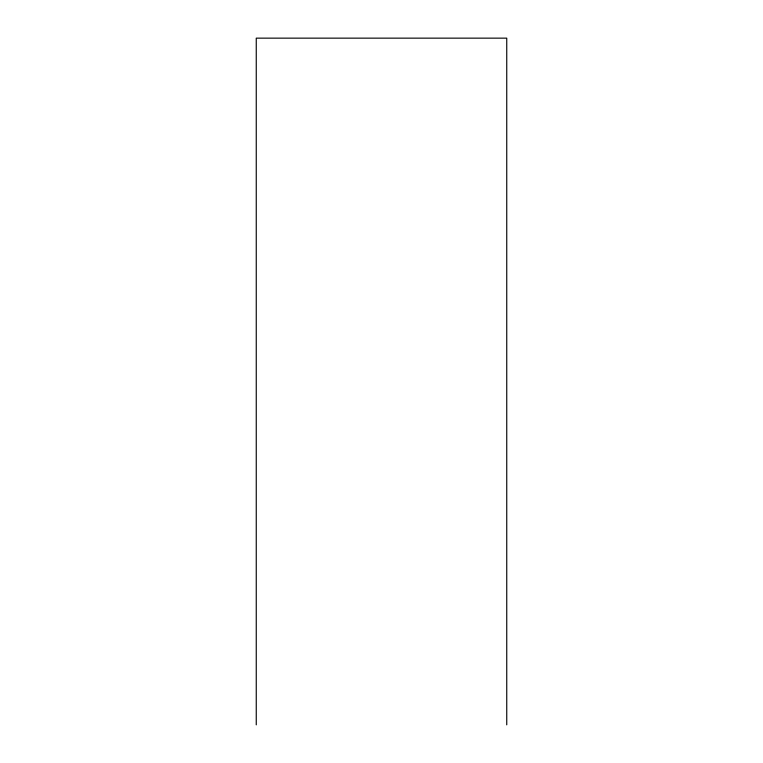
<?xml version="1.0" encoding="UTF-8"?>
<svg xmlns="http://www.w3.org/2000/svg" width="763" height="763" viewBox="0 0 763 763"><rect width="100%" height="100%" fill="white"/><g stroke="black" fill="none" stroke-linecap="round" stroke-linejoin="round"><path stroke-width="1.14" d="M506.746 724.85L506.746 38.15L256.254 38.15L256.254 724.85"/></g></svg>
